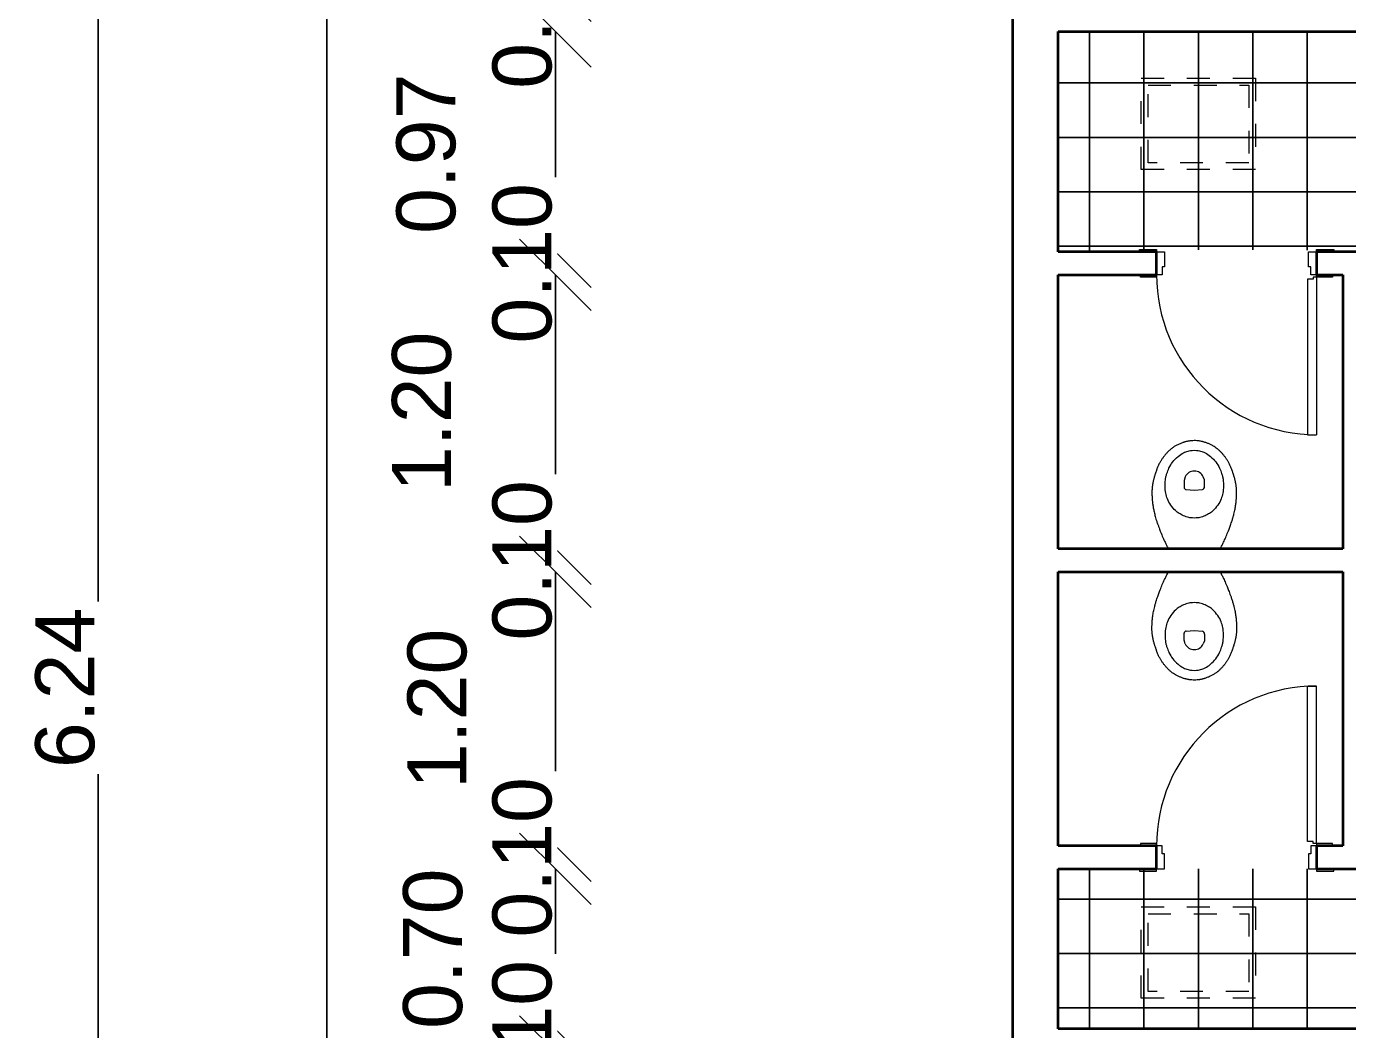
# Model space of a CAD drawing. Header units: metres. Extents: x -182 to 99, y 70 to 117.
# Drawn here: x -95.54 to -89.75, y 88.61 to 93.01 of the extents above; entities that cross this region are included whole.
import ezdxf

# ---------------------------------------------------------------- set-up
doc = ezdxf.new("R2010")
doc.units = ezdxf.units.M
doc.header["$LTSCALE"] = 0.01
doc.linetypes.add('TRAZOS2', pattern=[9.525, 6.35, -3.175])
for name, color, linetype, lineweight in [('A-ANNO-DIMS', 1, 'Continuous', 9), ('A-DOOR', 1, 'Continuous', 9), ('A-DOOR-FRAM', 1, 'Continuous', 13), ('A-FLOR-OTLN', 6, 'Continuous', 13), ('A-WALL', 2, 'Continuous', 9), ('P-SANR-FIXT', 6, 'Continuous', 9)]:
    doc.layers.add(name, color=color, linetype=linetype, lineweight=lineweight)
doc.styles.add('Arial_2', font='arial.ttf', dxfattribs={"height": 0.258177})
doc.dimstyles.new('Diagonal', dxfattribs={"dimscale": 0.3048, "dimtxt": 0.258177, "dimasz": 1.025262, "dimexe": 0.984252, "dimexo": 0.615157, "dimgap": 0.04101, "dimtad": 1, "dimrnd": 0.01, "dimzin": 0, "dimdsep": 46, "dimtxsty": 'Arial_2', "dimblk1": 'OBLIQUE', "dimblk2": 'OBLIQUE', "dimsah": 1, "dimcen": 0.09, "dimse1": 1, "dimse2": 1, "dimazin": 0, "dimtfac": 1, "dimtix": 1, "dimtmove": 0, "dimatfit": 3, "dimfxl": 1, "dimtvp": 1, "dimtfill": 1, "dimtolj": 1, "dimtzin": 0, "dimarcsym": 2})
pattern_1 = [(0, (-80.64683, 95.37932), (0, 0.238125), []), (90, (-80.64683, 95.37932), (-0.238125, 0), [])]

# ---------------------------------------------------------------- blocks, each defined once
blk = doc.blocks.new('WC suspendu - 04 - 470 x 370 mm-301781-Planta Baja')
at = {"layer": 'P-SANR-FIXT'}
for p, q in [((0.0857, 0.3651), (0.0803, 0.3488)), ((0.0803, 0.3488), (0.0803, 0.3193)), ((0.1697, 0.3528), (0.1643, 0.3651)), ((0.1697, 0.3226), (0.1697, 0.3528)), ((0.0901, 0.3095), (0.125, 0.3073)), ((0.125, 0.3073), (0.161, 0.3095)), ((0.0117, 0.0501), (0.2384, 0.0501))]:
    blk.add_line(p, q, dxfattribs=at)
for centre, radius, start, end in [((0.125, 0.3477), 0.043, 23.96249, 156.03751), ((0.0901, 0.3193), 0.00981, 180, 270), ((0.1555, 0.3226), 0.0142, 292.61986, 360)]:
    blk.add_arc(centre, radius, start, end, dxfattribs=at)
for points, knots in [([(0.125, 0.5241), (0.1208, 0.5239), (0.1148, 0.5236), (0.1077, 0.5229), (0.1027, 0.5223), (0.0983, 0.5216), (0.0944, 0.5209), (0.0908, 0.5201), (0.0871, 0.5192), (0.0834, 0.5182), (0.0799, 0.5171), (0.0765, 0.5159), (0.0719, 0.5143), (0.066, 0.5121), (0.0592, 0.5092), (0.0526, 0.5061), (0.0442, 0.5017), (0.0347, 0.4959), (0.0244, 0.4884), (0.0151, 0.4804), (0.0063, 0.4717), (-0.0019, 0.4625), (-0.0096, 0.4528), (-0.0167, 0.4428), (-0.0233, 0.4322), (-0.0284, 0.4226), (-0.0323, 0.4141), (-0.0352, 0.4074), (-0.0377, 0.4013), (-0.0396, 0.3963), (-0.0409, 0.3924), (-0.0423, 0.3885), (-0.0437, 0.3845), (-0.045, 0.3805), (-0.0463, 0.3766), (-0.0475, 0.3727), (-0.0487, 0.3687), (-0.0498, 0.3649), (-0.0511, 0.3605), (-0.0524, 0.3556), (-0.0537, 0.3503), (-0.0549, 0.3455), (-0.0558, 0.3412), (-0.0566, 0.3371), (-0.0572, 0.3333), (-0.0577, 0.3297), (-0.0584, 0.3247), (-0.0591, 0.3186), (-0.0597, 0.3123), (-0.06, 0.3072), (-0.0601, 0.3034), (-0.0602, 0.2993), (-0.0602, 0.2952), (-0.0601, 0.2908), (-0.06, 0.2843), (-0.0596, 0.2753), (-0.0589, 0.2649), (-0.058, 0.2559), (-0.0572, 0.2487), (-0.0561, 0.2412), (-0.0545, 0.2308), (-0.0523, 0.2194), (-0.0495, 0.207), (-0.0461, 0.1937), (-0.0431, 0.1827), (-0.0408, 0.1749)], [0, 0, 0, 0, 0.016129, 0.024194, 0.032258, 0.040323, 0.048387, 0.056452, 0.064516, 0.072581, 0.080645, 0.08871, 0.096774, 0.112903, 0.129032, 0.145161, 0.16129, 0.193548, 0.225806, 0.258065, 0.290323, 0.322581, 0.354839, 0.387097, 0.419355, 0.451613, 0.467742, 0.483871, 0.5, 0.508065, 0.516129, 0.524194, 0.532258, 0.540323, 0.548387, 0.556452, 0.564516, 0.572581, 0.580645, 0.59375, 0.606855, 0.61996, 0.633065, 0.646169, 0.659274, 0.672379, 0.685484, 0.711694, 0.737903, 0.751008, 0.764113, 0.777218, 0.790323, 0.803427, 0.816532, 0.842742, 0.868952, 0.882056, 0.895161, 0.908266, 0.921371, 0.947581, 0.960685, 0.97379, 1, 1, 1, 1]), ([(0.2909, 0.1749), (0.2923, 0.1797), (0.2949, 0.1889), (0.2983, 0.2018), (0.3011, 0.2135), (0.3034, 0.2245), (0.3052, 0.2347), (0.3067, 0.2442), (0.3078, 0.2532), (0.3087, 0.2617), (0.3093, 0.2696), (0.3097, 0.2769), (0.31, 0.2836), (0.3102, 0.2897), (0.3103, 0.2952), (0.3103, 0.3003), (0.3101, 0.3051), (0.3098, 0.3114), (0.3092, 0.3177), (0.3086, 0.3237), (0.308, 0.3282), (0.3075, 0.332), (0.307, 0.335), (0.3066, 0.3374), (0.3061, 0.3399), (0.3054, 0.3434), (0.3044, 0.3479), (0.3028, 0.3543), (0.3013, 0.36), (0.2999, 0.3649), (0.2988, 0.3687), (0.2976, 0.3727), (0.2964, 0.3766), (0.2951, 0.3805), (0.2938, 0.3845), (0.2924, 0.3885), (0.291, 0.3924), (0.2897, 0.3963), (0.2878, 0.4013), (0.2853, 0.4074), (0.2824, 0.4141), (0.2785, 0.4226), (0.2734, 0.4322), (0.2668, 0.4428), (0.2597, 0.4528), (0.252, 0.4625), (0.2438, 0.4717), (0.235, 0.4804), (0.2261, 0.4881), (0.2168, 0.495), (0.2086, 0.5001), (0.2015, 0.504), (0.1959, 0.5069), (0.1901, 0.5095), (0.1841, 0.5121), (0.1779, 0.5144), (0.1719, 0.5165), (0.1668, 0.5181), (0.1625, 0.5193), (0.1583, 0.5203), (0.154, 0.5213), (0.1491, 0.5221), (0.1435, 0.5228), (0.1358, 0.5235), (0.1288, 0.524), (0.125, 0.5241)], [0, 0, 0, 0, 0.016129, 0.032258, 0.048387, 0.064516, 0.080645, 0.096774, 0.112903, 0.129032, 0.145161, 0.16129, 0.177419, 0.193548, 0.209677, 0.225806, 0.241935, 0.258065, 0.290323, 0.306452, 0.322581, 0.33871, 0.346774, 0.354839, 0.362903, 0.370968, 0.387097, 0.403226, 0.419355, 0.427419, 0.435484, 0.443548, 0.451613, 0.459677, 0.467742, 0.475806, 0.483871, 0.491935, 0.5, 0.516129, 0.532258, 0.548387, 0.580645, 0.612903, 0.645161, 0.677419, 0.709677, 0.741935, 0.774194, 0.802419, 0.830645, 0.844758, 0.858871, 0.872984, 0.887097, 0.90121, 0.915323, 0.929435, 0.936492, 0.943548, 0.957661, 0.964718, 0.971774, 0.985887, 1, 1, 1, 1]), ([(0.1251, 0.1852), (0.112, 0.1852), (0.1, 0.1874), (0.0771, 0.195), (0.0553, 0.207), (0.0444, 0.2146), (0.0193, 0.2441), (0.0073, 0.267), (-0.0003, 0.2942), (-0.0036, 0.3226), (-0.0014, 0.352), (0.0008, 0.3662), (0.0052, 0.3804), (0.015, 0.4065), (0.0291, 0.4305), (0.0531, 0.4556), (0.076, 0.4709), (0.0957, 0.4785), (0.1098, 0.4807), (0.125, 0.4818)], [0, 0, 0, 0, 0.054036, 0.12098, 0.189148, 0.273213, 0.358329, 0.459847, 0.55028, 0.644729, 0.723904, 0.78809, 0.850556, 0.92781, 1.026796, 1.125314, 1.21639, 1.285198, 1.340593, 1.340593, 1.340593, 1.340593]), ([(0.125, 0.4818), (0.1403, 0.4807), (0.1544, 0.4785), (0.1741, 0.4709), (0.197, 0.4556), (0.221, 0.4306), (0.2351, 0.4066), (0.245, 0.3804), (0.2493, 0.3662), (0.2515, 0.3521), (0.2537, 0.3226), (0.2505, 0.2943), (0.2428, 0.267), (0.2308, 0.2441), (0.2058, 0.2147), (0.1949, 0.207), (0.1731, 0.195), (0.1502, 0.1874), (0.1382, 0.1852), (0.1251, 0.1852)], [0, 0, 0, 0, 0.055395, 0.124203, 0.215279, 0.313797, 0.412783, 0.490037, 0.552503, 0.616689, 0.695864, 0.790313, 0.880746, 0.982264, 1.06738, 1.151445, 1.219613, 1.286557, 1.340593, 1.340593, 1.340593, 1.340593]), ([(-0.0408, 0.1749), (-0.039, 0.1697), (-0.0355, 0.1599), (-0.0295, 0.143), (-0.0207, 0.1194), (-0.0138, 0.1027), (-0.0076, 0.0894), (-0.0028, 0.0792), (0.0022, 0.069), (0.0072, 0.059), (0.0101, 0.0532), (0.0117, 0.0501)], [0, 0, 0, 0, 0.0625, 0.125, 0.25, 0.5, 0.625, 0.75, 0.875, 0.9375, 1, 1, 1, 1]), ([(0.2384, 0.0501), (0.24, 0.0532), (0.2429, 0.059), (0.2466, 0.0665), (0.2499, 0.0731), (0.2537, 0.0809), (0.2594, 0.0928), (0.2661, 0.1077), (0.2749, 0.1303), (0.2832, 0.1529), (0.2882, 0.1671), (0.2909, 0.1749)], [0, 0, 0, 0, 0.0625, 0.125, 0.1875, 0.25, 0.375, 0.625, 0.8125, 0.90625, 1, 1, 1, 1])]:
    blk.add_open_spline(points, degree=3, knots=knots, dxfattribs=at)
blk = doc.blocks.new('Puerta de 1 hoja - 70 x 210 cm-171867-Planta Baja')
at = {"layer": 'A-DOOR', "lineweight": 13}
for p, q in [((0.5769, -0.07), (0.5769, -0.75)), ((0.6019, -0.07), (0.5769, -0.07)), ((0.6019, -0.06), (0.6019, -0.07)), ((0.6169, -0.06), (0.6019, -0.06)), ((0.6169, -0.06), (0.6169, -0.75)), ((0.5769, -0.75), (0.6169, -0.75))]:
    blk.add_line(p, q, dxfattribs=at)
blk.add_arc((0.6169, -0.05), 0.7, 180, 270, dxfattribs=at)
at = {"layer": 'A-DOOR-FRAM'}
for p, q in [((-0.1581, 0.06), (-0.0831, 0.06)), ((-0.1581, 0.05), (-0.1581, 0.06)), ((-0.0831, 0.06), (-0.0831, 0.05)), ((0.6169, 0.05), (0.6169, 0.06)), ((0.6169, 0.06), (0.6919, 0.06)), ((0.6919, 0.06), (0.6919, 0.05)), ((-0.0831, 0.05), (-0.0481, 0.05)), ((-0.0481, 0.05), (-0.0481, -0.015)), ((0.5819, -0.015), (0.5819, 0.05)), ((0.5819, 0.05), (0.6169, 0.05)), ((-0.1531, -0.06), (-0.1531, -0.05)), ((-0.0831, -0.05), (-0.0831, -0.06)), ((-0.0581, -0.05), (-0.0831, -0.05)), ((-0.0581, -0.015), (-0.0581, -0.05)), ((-0.0481, -0.015), (-0.0581, -0.015)), ((0.5919, -0.015), (0.5819, -0.015)), ((0.5919, -0.05), (0.5919, -0.015)), ((0.6169, -0.05), (0.5919, -0.05)), ((0.6169, -0.06), (0.6169, -0.05)), ((0.6869, -0.05), (0.6869, -0.06)), ((-0.0831, -0.06), (-0.1531, -0.06)), ((0.6869, -0.06), (0.6169, -0.06))]:
    blk.add_line(p, q, dxfattribs=at)
blk = doc.blocks.new('WC suspendu - 04 - 470 x 370 mm-302153-Planta Baja')
at = {"layer": 'P-SANR-FIXT'}
for p, q in [((0.0117, -0.0501), (0.2384, -0.0501)), ((0.0803, -0.3488), (0.0803, -0.3193)), ((0.0901, -0.3095), (0.125, -0.3073)), ((0.125, -0.3073), (0.161, -0.3095)), ((0.1697, -0.3226), (0.1697, -0.3528)), ((0.0857, -0.3651), (0.0803, -0.3488)), ((0.1697, -0.3528), (0.1643, -0.3651))]:
    blk.add_line(p, q, dxfattribs=at)
for centre, radius, start, end in [((0.0901, -0.3193), 0.00981, 90, 180), ((0.1555, -0.3226), 0.0142, 0, 67.38014), ((0.125, -0.3477), 0.043, 203.96249, 336.03751)]:
    blk.add_arc(centre, radius, start, end, dxfattribs=at)
for points, knots in [([(-0.0408, -0.1749), (-0.0381, -0.1671), (-0.0331, -0.1529), (-0.0248, -0.1303), (-0.016, -0.1077), (-0.0093, -0.0928), (-0.0036, -0.0809), (0.0002, -0.0731), (0.0035, -0.0665), (0.0072, -0.059), (0.0101, -0.0532), (0.0117, -0.0501)], [-1, -1, -1, -1, -0.90625, -0.8125, -0.625, -0.375, -0.25, -0.1875, -0.125, -0.0625, 0, 0, 0, 0]), ([(0.2384, -0.0501), (0.24, -0.0532), (0.2429, -0.059), (0.2479, -0.069), (0.2529, -0.0792), (0.2577, -0.0894), (0.2623, -0.0994), (0.2673, -0.1111), (0.2733, -0.1261), (0.2796, -0.143), (0.2856, -0.1599), (0.2891, -0.1697), (0.2909, -0.1749)], [-1, -1, -1, -1, -0.9375, -0.875, -0.75, -0.625, -0.5, -0.375, -0.25, -0.125, -0.0625, 0, 0, 0, 0]), ([(0.125, -0.5241), (0.1213, -0.524), (0.1143, -0.5235), (0.1066, -0.5228), (0.101, -0.5221), (0.0961, -0.5213), (0.0918, -0.5203), (0.0876, -0.5193), (0.0833, -0.5181), (0.0782, -0.5165), (0.0722, -0.5144), (0.066, -0.5121), (0.06, -0.5095), (0.0542, -0.5069), (0.0486, -0.504), (0.0415, -0.5001), (0.0333, -0.495), (0.024, -0.4881), (0.0151, -0.4804), (0.0063, -0.4717), (-0.0019, -0.4625), (-0.0096, -0.4528), (-0.0167, -0.4428), (-0.0233, -0.4322), (-0.0284, -0.4226), (-0.0323, -0.4141), (-0.0352, -0.4074), (-0.0377, -0.4013), (-0.0396, -0.3963), (-0.0409, -0.3924), (-0.0423, -0.3885), (-0.0441, -0.3832), (-0.0459, -0.3779), (-0.0475, -0.3727), (-0.0487, -0.3687), (-0.0498, -0.3649), (-0.0512, -0.36), (-0.0527, -0.3543), (-0.0543, -0.3479), (-0.0553, -0.3434), (-0.056, -0.3399), (-0.0565, -0.3374), (-0.0569, -0.335), (-0.0574, -0.332), (-0.0579, -0.3282), (-0.0585, -0.3237), (-0.0592, -0.3177), (-0.0597, -0.3114), (-0.0601, -0.3051), (-0.0602, -0.3003), (-0.0602, -0.2952), (-0.0601, -0.2897), (-0.0599, -0.2836), (-0.0596, -0.2769), (-0.0592, -0.2696), (-0.0586, -0.2617), (-0.0577, -0.2532), (-0.0566, -0.2442), (-0.0551, -0.2347), (-0.0533, -0.2245), (-0.051, -0.2135), (-0.0482, -0.2018), (-0.0448, -0.1889), (-0.0422, -0.1797), (-0.0408, -0.1749)], [-1, -1, -1, -1, -0.985887, -0.971774, -0.964718, -0.957661, -0.943548, -0.936492, -0.929435, -0.915323, -0.90121, -0.887097, -0.872984, -0.858871, -0.844758, -0.830645, -0.802419, -0.774194, -0.741935, -0.709677, -0.677419, -0.645161, -0.612903, -0.580645, -0.548387, -0.532258, -0.516129, -0.5, -0.491935, -0.483871, -0.475806, -0.467742, -0.451613, -0.443548, -0.435484, -0.427419, -0.419355, -0.403226, -0.387097, -0.370968, -0.362903, -0.354839, -0.346774, -0.33871, -0.322581, -0.306452, -0.290323, -0.258065, -0.241935, -0.225806, -0.209677, -0.193548, -0.177419, -0.16129, -0.145161, -0.129032, -0.112903, -0.096774, -0.080645, -0.064516, -0.048387, -0.032258, -0.016129, 0, 0, 0, 0]), ([(0.1251, -0.1852), (0.112, -0.1852), (0.1, -0.1874), (0.0771, -0.195), (0.0553, -0.207), (0.0444, -0.2146), (0.0193, -0.2441), (0.0073, -0.267), (-0.0003, -0.2942), (-0.0036, -0.3226), (-0.0014, -0.352), (0.0008, -0.3662), (0.0052, -0.3804), (0.015, -0.4065), (0.0291, -0.4305), (0.0531, -0.4556), (0.076, -0.4709), (0.0957, -0.4785), (0.1098, -0.4807), (0.125, -0.4818)], [0, 0, 0, 0, 0.054036, 0.12098, 0.189148, 0.273213, 0.358329, 0.459847, 0.55028, 0.644729, 0.723904, 0.78809, 0.850556, 0.92781, 1.026796, 1.125314, 1.21639, 1.285198, 1.340593, 1.340593, 1.340593, 1.340593]), ([(0.2909, -0.1749), (0.2923, -0.1797), (0.2949, -0.1889), (0.2983, -0.2018), (0.3011, -0.2135), (0.3034, -0.2245), (0.3052, -0.2347), (0.3067, -0.2442), (0.3078, -0.2532), (0.3087, -0.2617), (0.3093, -0.2696), (0.3097, -0.2769), (0.31, -0.2836), (0.3102, -0.2897), (0.3103, -0.2952), (0.3103, -0.3003), (0.3102, -0.3051), (0.3099, -0.3098), (0.3095, -0.3145), (0.3091, -0.3192), (0.3086, -0.3237), (0.308, -0.3282), (0.3075, -0.332), (0.307, -0.335), (0.3066, -0.3374), (0.3061, -0.3399), (0.3054, -0.3434), (0.3044, -0.3479), (0.3028, -0.3543), (0.3013, -0.36), (0.2999, -0.3649), (0.2988, -0.3687), (0.2976, -0.3727), (0.2964, -0.3766), (0.2951, -0.3805), (0.2938, -0.3845), (0.2924, -0.3885), (0.291, -0.3924), (0.2897, -0.3963), (0.2878, -0.4013), (0.2853, -0.4074), (0.2824, -0.4141), (0.2785, -0.4226), (0.2734, -0.4322), (0.2668, -0.4428), (0.2597, -0.4528), (0.252, -0.4625), (0.2438, -0.4717), (0.235, -0.4804), (0.2257, -0.4884), (0.2154, -0.4959), (0.2059, -0.5017), (0.1975, -0.5061), (0.1909, -0.5092), (0.1841, -0.5121), (0.1782, -0.5143), (0.1736, -0.5159), (0.1702, -0.5171), (0.1667, -0.5182), (0.163, -0.5192), (0.1593, -0.5201), (0.1557, -0.5209), (0.1518, -0.5216), (0.1474, -0.5223), (0.1424, -0.5229), (0.1353, -0.5236), (0.1293, -0.5239), (0.125, -0.5241)], [-1, -1, -1, -1, -0.983871, -0.967742, -0.951613, -0.935484, -0.919355, -0.903226, -0.887097, -0.870968, -0.854839, -0.83871, -0.822581, -0.806452, -0.790323, -0.774194, -0.758065, -0.741935, -0.725806, -0.709677, -0.693548, -0.677419, -0.66129, -0.653226, -0.645161, -0.637097, -0.629032, -0.612903, -0.596774, -0.580645, -0.572581, -0.564516, -0.556452, -0.548387, -0.540323, -0.532258, -0.524194, -0.516129, -0.508065, -0.5, -0.483871, -0.467742, -0.451613, -0.419355, -0.387097, -0.354839, -0.322581, -0.290323, -0.258065, -0.225806, -0.193548, -0.16129, -0.145161, -0.129032, -0.112903, -0.096774, -0.08871, -0.080645, -0.072581, -0.064516, -0.056452, -0.048387, -0.040323, -0.032258, -0.024194, -0.016129, 0, 0, 0, 0]), ([(0.125, -0.4818), (0.1403, -0.4807), (0.1544, -0.4785), (0.1741, -0.4709), (0.197, -0.4556), (0.221, -0.4306), (0.2351, -0.4066), (0.245, -0.3804), (0.2493, -0.3662), (0.2515, -0.3521), (0.2537, -0.3226), (0.2505, -0.2943), (0.2428, -0.267), (0.2308, -0.2441), (0.2058, -0.2147), (0.1949, -0.207), (0.1731, -0.195), (0.1502, -0.1874), (0.1382, -0.1852), (0.1251, -0.1852)], [0, 0, 0, 0, 0.055395, 0.124203, 0.215279, 0.313797, 0.412783, 0.490037, 0.552503, 0.616689, 0.695864, 0.790313, 0.880746, 0.982264, 1.06738, 1.151445, 1.219613, 1.286557, 1.340593, 1.340593, 1.340593, 1.340593])]:
    blk.add_open_spline(points, degree=3, knots=knots, dxfattribs=at)
blk = doc.blocks.new('Puerta de 1 hoja - 70 x 210 cm-216926-Planta Baja')
at = {"layer": 'A-DOOR', "lineweight": 13}
for p, q in [((0.5769, 0.75), (0.6169, 0.75)), ((0.5769, 0.07), (0.5769, 0.75)), ((0.6169, 0.06), (0.6169, 0.75)), ((0.6019, 0.07), (0.5769, 0.07)), ((0.6019, 0.06), (0.6019, 0.07)), ((0.6169, 0.06), (0.6019, 0.06))]:
    blk.add_line(p, q, dxfattribs=at)
blk.add_arc((0.6169, 0.05), 0.7, 90, 180, dxfattribs=at)
at = {"layer": 'A-DOOR-FRAM'}
for p, q in [((-0.0831, 0.06), (-0.1531, 0.06)), ((-0.1531, 0.06), (-0.1531, 0.05)), ((-0.0831, 0.05), (-0.0831, 0.06)), ((0.6869, 0.06), (0.6169, 0.06)), ((0.6169, 0.06), (0.6169, 0.05)), ((0.6869, 0.05), (0.6869, 0.06)), ((-0.0581, 0.05), (-0.0831, 0.05)), ((-0.0581, 0.015), (-0.0581, 0.05)), ((-0.0481, 0.015), (-0.0581, 0.015)), ((-0.0481, -0.05), (-0.0481, 0.015)), ((0.5919, 0.015), (0.5819, 0.015)), ((0.5819, 0.015), (0.5819, -0.05)), ((0.6169, 0.05), (0.5919, 0.05)), ((0.5919, 0.05), (0.5919, 0.015)), ((-0.1581, -0.05), (-0.1581, -0.06)), ((-0.0831, -0.06), (-0.0831, -0.05)), ((-0.0831, -0.05), (-0.0481, -0.05)), ((0.5819, -0.05), (0.6169, -0.05)), ((0.6169, -0.05), (0.6169, -0.06)), ((0.6919, -0.06), (0.6919, -0.05)), ((-0.1581, -0.06), (-0.0831, -0.06)), ((0.6169, -0.06), (0.6919, -0.06))]:
    blk.add_line(p, q, dxfattribs=at)
blk = doc.blocks.new('_Oblique')
at = {"color": 0, "linetype": 'ByBlock', "lineweight": -2}
blk.add_line((-0.5, -0.5), (0.5, 0.5), dxfattribs=at)
blk = doc.blocks.new('*D246')
at = {"layer": 'A-ANNO-DIMS', "color": 0, "lineweight": -2, "transparency": 16777216}
blk.add_line((-95.2228, 86.9923), (-95.2228, 93.2323), dxfattribs=at)
at = {"layer": 'Defpoints', "color": 0, "transparency": 16777216}
for p in [(-95.4438, 93.2323), (-95.2228, 93.2323), (-95.4438, 86.9923)]:
    blk.add_point(p, dxfattribs=at)
at = {"layer": 'A-ANNO-DIMS', "color": 0, "lineweight": -2, "transparency": 16777216, "xscale": 0.3124999999999999, "yscale": 0.3124999999999999, "zscale": 0.3124999999999999}
for p, rotation in [((-95.2228, 93.2323), 90), ((-95.2228, 86.9923), 270)]:
    blk.add_blockref('_Oblique', p, dxfattribs=dict(at, rotation=rotation))
at = {"layer": 'A-ANNO-DIMS', "color": 0, "transparency": 16777216, "insert": (-95.3671, 90.1123), "char_height": 0.25818, "attachment_point": 5, "rotation": 90, "style": 'Arial_2', "bg_fill": 3, "box_fill_scale": 1.1, "bg_fill_color": 256, "bg_fill_true_color": 13158600, "bg_fill_transparency": 0}
blk.add_mtext('\\A1;6.24', dxfattribs=at)
blk = doc.blocks.new('*D253')
at = {"color": 0, "lineweight": -2, "transparency": 16777216}
blk.add_line((-94.2228, 112.63), (-94.2228, 77.8242), dxfattribs=at)
at = {"layer": 'Defpoints', "color": 0, "transparency": 16777216}
for p in [(-90.2228, 112.63), (-94.2228, 77.8242), (-90.2228, 77.8242)]:
    blk.add_point(p, dxfattribs=at)
at = {"color": 0, "lineweight": -2, "transparency": 16777216, "xscale": 0.3124999999999999, "yscale": 0.3124999999999999, "zscale": 0.3124999999999999}
for p, rotation in [((-94.2228, 112.63), 90), ((-94.2228, 77.8242), 270)]:
    blk.add_blockref('_Oblique', p, dxfattribs=dict(at, rotation=rotation))
at = {"color": 0, "transparency": 16777216, "insert": (-94.3672, 95.2271), "char_height": 0.25818, "attachment_point": 5, "rotation": 90, "style": 'Arial_2', "bg_fill": 3, "box_fill_scale": 1.1, "bg_fill_color": 256, "bg_fill_true_color": 13158600, "bg_fill_transparency": 0}
blk.add_mtext('\\A1;34.81', dxfattribs=at)
blk = doc.blocks.new('*D259')
at = {"color": 0, "lineweight": -2, "transparency": 16777216}
for p, q in [((-93.2228, 93.1856), (-93.2228, 93.4981)), ((-93.2228, 93.1856), (-93.2228, 92.9856)), ((-93.2228, 92.9856), (-93.2228, 92.6731))]:
    blk.add_line(p, q, dxfattribs=at)
at = {"layer": 'Defpoints', "color": 0, "transparency": 16777216}
for p in [(-90.0228, 93.1856), (-90.0228, 92.9856)]:
    blk.add_point(p, dxfattribs=at)
at = {"color": 0, "lineweight": -2, "transparency": 16777216, "xscale": 0.3124999999999999, "yscale": 0.3124999999999999, "zscale": 0.3124999999999999}
for p, rotation in [((-93.2228, 93.1856), 270), ((-93.2228, 92.9856), 90)]:
    blk.add_blockref('_Oblique', p, dxfattribs=dict(at, rotation=rotation))
at = {"color": 0, "transparency": 16777216, "insert": (-93.3671, 93.0856), "char_height": 0.25818, "attachment_point": 5, "rotation": 90, "style": 'Arial_2', "bg_fill": 3, "box_fill_scale": 1.1, "bg_fill_color": 256, "bg_fill_true_color": 13158600, "bg_fill_transparency": 0}
blk.add_mtext('\\A1;0.20', dxfattribs=at)
at = {"layer": 'Defpoints', "color": 0, "transparency": 16777216}
blk.add_point((-93.2228, 92.9856), dxfattribs=at)
blk = doc.blocks.new('*D260')
at = {"color": 0, "lineweight": -2, "transparency": 16777216}
blk.add_line((-93.2228, 92.9856), (-93.2228, 92.0206), dxfattribs=at)
at = {"layer": 'Defpoints', "color": 0, "transparency": 16777216}
for p in [(-90.0228, 92.9856), (-93.2228, 92.0206), (-90.0228, 92.0206)]:
    blk.add_point(p, dxfattribs=at)
at = {"color": 0, "lineweight": -2, "transparency": 16777216, "xscale": 0.3124999999999999, "yscale": 0.3124999999999999, "zscale": 0.3124999999999999}
for p, rotation in [((-93.2228, 92.9856), 90), ((-93.2228, 92.0206), 270)]:
    blk.add_blockref('_Oblique', p, dxfattribs=dict(at, rotation=rotation))
at = {"color": 0, "transparency": 16777216, "insert": (-93.7875, 92.4504), "char_height": 0.25818, "attachment_point": 5, "rotation": 90, "style": 'Arial_2', "bg_fill": 3, "box_fill_scale": 1.1, "bg_fill_color": 256, "bg_fill_true_color": 13158600, "bg_fill_transparency": 0}
blk.add_mtext('\\A1;0.97', dxfattribs=at)
blk = doc.blocks.new('*D261')
at = {"color": 0, "lineweight": -2, "transparency": 16777216}
for p, q in [((-93.2228, 92.0206), (-93.2228, 92.3331)), ((-93.2228, 92.0206), (-93.2228, 91.9206)), ((-93.2228, 91.9206), (-93.2228, 91.6081))]:
    blk.add_line(p, q, dxfattribs=at)
at = {"layer": 'Defpoints', "color": 0, "transparency": 16777216}
for p in [(-90.0228, 92.0206), (-90.0228, 91.9206)]:
    blk.add_point(p, dxfattribs=at)
at = {"color": 0, "lineweight": -2, "transparency": 16777216, "xscale": 0.3124999999999999, "yscale": 0.3124999999999999, "zscale": 0.3124999999999999}
for p, rotation in [((-93.2228, 92.0206), 270), ((-93.2228, 91.9206), 90)]:
    blk.add_blockref('_Oblique', p, dxfattribs=dict(at, rotation=rotation))
at = {"color": 0, "transparency": 16777216, "insert": (-93.3671, 91.9706), "char_height": 0.25818, "attachment_point": 5, "rotation": 90, "style": 'Arial_2', "bg_fill": 3, "box_fill_scale": 1.1, "bg_fill_color": 256, "bg_fill_true_color": 13158600, "bg_fill_transparency": 0}
blk.add_mtext('\\A1;0.10', dxfattribs=at)
at = {"layer": 'Defpoints', "color": 0, "transparency": 16777216}
blk.add_point((-93.2228, 91.9206), dxfattribs=at)
blk = doc.blocks.new('*D262')
at = {"color": 0, "lineweight": -2, "transparency": 16777216}
blk.add_line((-93.2228, 91.9206), (-93.2228, 90.7206), dxfattribs=at)
at = {"layer": 'Defpoints', "color": 0, "transparency": 16777216}
for p in [(-90.0228, 91.9206), (-93.2228, 90.7206), (-90.0228, 90.7206)]:
    blk.add_point(p, dxfattribs=at)
at = {"color": 0, "lineweight": -2, "transparency": 16777216, "xscale": 0.3124999999999999, "yscale": 0.3124999999999999, "zscale": 0.3124999999999999}
for p, rotation in [((-93.2228, 91.9206), 90), ((-93.2228, 90.7206), 270)]:
    blk.add_blockref('_Oblique', p, dxfattribs=dict(at, rotation=rotation))
at = {"color": 0, "transparency": 16777216, "insert": (-93.8065, 91.3206), "char_height": 0.25818, "attachment_point": 5, "rotation": 90, "style": 'Arial_2', "bg_fill": 3, "box_fill_scale": 1.1, "bg_fill_color": 256, "bg_fill_true_color": 13158600, "bg_fill_transparency": 0}
blk.add_mtext('\\A1;1.20', dxfattribs=at)
blk = doc.blocks.new('*D263')
at = {"color": 0, "lineweight": -2, "transparency": 16777216}
for p, q in [((-93.2228, 90.7206), (-93.2228, 91.0331)), ((-93.2228, 90.7206), (-93.2228, 90.6206)), ((-93.2228, 90.6206), (-93.2228, 90.3081))]:
    blk.add_line(p, q, dxfattribs=at)
at = {"layer": 'Defpoints', "color": 0, "transparency": 16777216}
for p in [(-90.0228, 90.7206), (-90.0228, 90.6206)]:
    blk.add_point(p, dxfattribs=at)
at = {"color": 0, "lineweight": -2, "transparency": 16777216, "xscale": 0.3124999999999999, "yscale": 0.3124999999999999, "zscale": 0.3124999999999999}
for p, rotation in [((-93.2228, 90.7206), 270), ((-93.2228, 90.6206), 90)]:
    blk.add_blockref('_Oblique', p, dxfattribs=dict(at, rotation=rotation))
at = {"color": 0, "transparency": 16777216, "insert": (-93.3671, 90.6706), "char_height": 0.25818, "attachment_point": 5, "rotation": 90, "style": 'Arial_2', "bg_fill": 3, "box_fill_scale": 1.1, "bg_fill_color": 256, "bg_fill_true_color": 13158600, "bg_fill_transparency": 0}
blk.add_mtext('\\A1;0.10', dxfattribs=at)
at = {"layer": 'Defpoints', "color": 0, "transparency": 16777216}
blk.add_point((-93.2228, 90.6206), dxfattribs=at)
blk = doc.blocks.new('*D264')
at = {"color": 0, "lineweight": -2, "transparency": 16777216}
blk.add_line((-93.2228, 90.6206), (-93.2228, 89.4206), dxfattribs=at)
at = {"layer": 'Defpoints', "color": 0, "transparency": 16777216}
for p in [(-90.0228, 90.6206), (-93.2228, 89.4206), (-90.0228, 89.4206)]:
    blk.add_point(p, dxfattribs=at)
at = {"color": 0, "lineweight": -2, "transparency": 16777216, "xscale": 0.3124999999999999, "yscale": 0.3124999999999999, "zscale": 0.3124999999999999}
for p, rotation in [((-93.2228, 90.6206), 90), ((-93.2228, 89.4206), 270)]:
    blk.add_blockref('_Oblique', p, dxfattribs=dict(at, rotation=rotation))
at = {"color": 0, "transparency": 16777216, "insert": (-93.7392, 90.0206), "char_height": 0.25818, "attachment_point": 5, "rotation": 90, "style": 'Arial_2', "bg_fill": 3, "box_fill_scale": 1.1, "bg_fill_color": 256, "bg_fill_true_color": 13158600, "bg_fill_transparency": 0}
blk.add_mtext('\\A1;1.20', dxfattribs=at)
blk = doc.blocks.new('*D265')
at = {"color": 0, "lineweight": -2, "transparency": 16777216}
for p, q in [((-93.2228, 89.4206), (-93.2228, 89.7331)), ((-93.2228, 89.4206), (-93.2228, 89.3206)), ((-93.2228, 89.3206), (-93.2228, 89.0081))]:
    blk.add_line(p, q, dxfattribs=at)
at = {"layer": 'Defpoints', "color": 0, "transparency": 16777216}
for p in [(-90.0228, 89.4206), (-90.0228, 89.3206)]:
    blk.add_point(p, dxfattribs=at)
at = {"color": 0, "lineweight": -2, "transparency": 16777216, "xscale": 0.3124999999999999, "yscale": 0.3124999999999999, "zscale": 0.3124999999999999}
for p, rotation in [((-93.2228, 89.4206), 270), ((-93.2228, 89.3206), 90)]:
    blk.add_blockref('_Oblique', p, dxfattribs=dict(at, rotation=rotation))
at = {"color": 0, "transparency": 16777216, "insert": (-93.3671, 89.3706), "char_height": 0.25818, "attachment_point": 5, "rotation": 90, "style": 'Arial_2', "bg_fill": 3, "box_fill_scale": 1.1, "bg_fill_color": 256, "bg_fill_true_color": 13158600, "bg_fill_transparency": 0}
blk.add_mtext('\\A1;0.10', dxfattribs=at)
at = {"layer": 'Defpoints', "color": 0, "transparency": 16777216}
blk.add_point((-93.2228, 89.3206), dxfattribs=at)
blk = doc.blocks.new('*D266')
at = {"color": 0, "lineweight": -2, "transparency": 16777216}
blk.add_line((-93.2228, 89.3206), (-93.2228, 88.6206), dxfattribs=at)
at = {"layer": 'Defpoints', "color": 0, "transparency": 16777216}
for p in [(-90.0228, 89.3206), (-93.2228, 88.6206), (-90.0228, 88.6206)]:
    blk.add_point(p, dxfattribs=at)
at = {"color": 0, "lineweight": -2, "transparency": 16777216, "xscale": 0.3124999999999999, "yscale": 0.3124999999999999, "zscale": 0.3124999999999999}
for p, rotation in [((-93.2228, 89.3206), 90), ((-93.2228, 88.6206), 270)]:
    blk.add_blockref('_Oblique', p, dxfattribs=dict(at, rotation=rotation))
at = {"color": 0, "transparency": 16777216, "insert": (-93.758, 88.9706), "char_height": 0.25818, "attachment_point": 5, "rotation": 90, "style": 'Arial_2', "bg_fill": 3, "box_fill_scale": 1.1, "bg_fill_color": 256, "bg_fill_true_color": 13158600, "bg_fill_transparency": 0}
blk.add_mtext('\\A1;0.70', dxfattribs=at)
blk = doc.blocks.new('*D267')
at = {"color": 0, "lineweight": -2, "transparency": 16777216}
for p, q in [((-93.2228, 88.6206), (-93.2228, 88.9331)), ((-93.2228, 88.6206), (-93.2228, 88.5206)), ((-93.2228, 88.5206), (-93.2228, 88.2081))]:
    blk.add_line(p, q, dxfattribs=at)
at = {"layer": 'Defpoints', "color": 0, "transparency": 16777216}
for p in [(-90.0228, 88.6206), (-90.0228, 88.5206)]:
    blk.add_point(p, dxfattribs=at)
at = {"color": 0, "lineweight": -2, "transparency": 16777216, "xscale": 0.3124999999999999, "yscale": 0.3124999999999999, "zscale": 0.3124999999999999}
for p, rotation in [((-93.2228, 88.6206), 270), ((-93.2228, 88.5206), 90)]:
    blk.add_blockref('_Oblique', p, dxfattribs=dict(at, rotation=rotation))
at = {"color": 0, "transparency": 16777216, "insert": (-93.3671, 88.5706), "char_height": 0.25818, "attachment_point": 5, "rotation": 90, "style": 'Arial_2', "bg_fill": 3, "box_fill_scale": 1.1, "bg_fill_color": 256, "bg_fill_true_color": 13158600, "bg_fill_transparency": 0}
blk.add_mtext('\\A1;0.10', dxfattribs=at)
at = {"layer": 'Defpoints', "color": 0, "transparency": 16777216}
blk.add_point((-93.2228, 88.5206), dxfattribs=at)
blk = doc.blocks.new('*D268')
at = {"color": 0, "lineweight": -2, "transparency": 16777216}
blk.add_line((-93.2228, 88.5206), (-93.2228, 84.0956), dxfattribs=at)
at = {"layer": 'Defpoints', "color": 0, "transparency": 16777216}
for p in [(-90.0228, 88.5206), (-93.2228, 84.0956), (-90.0228, 84.0956)]:
    blk.add_point(p, dxfattribs=at)
at = {"color": 0, "lineweight": -2, "transparency": 16777216, "xscale": 0.3124999999999999, "yscale": 0.3124999999999999, "zscale": 0.3124999999999999}
for p, rotation in [((-93.2228, 88.5206), 90), ((-93.2228, 84.0956), 270)]:
    blk.add_blockref('_Oblique', p, dxfattribs=dict(at, rotation=rotation))
at = {"color": 0, "transparency": 16777216, "insert": (-93.3649, 86.3081), "char_height": 0.25818, "attachment_point": 5, "rotation": 90, "style": 'Arial_2', "bg_fill": 3, "box_fill_scale": 1.1, "bg_fill_color": 256, "bg_fill_true_color": 13158600, "bg_fill_transparency": 0}
blk.add_mtext('\\A1;4.42', dxfattribs=at)

msp = doc.modelspace()

# ---------------------------------------------------------------- linework, layer by layer
at = {"layer": 'A-WALL', "color": 7, "lineweight": 35}
for p, q in [((-91.2228, 112.63), (-91.2228, 77.8242)), ((-91.0228, 92.9856), (-89.2228, 92.9856)), ((-91.0228, 92.0206), (-91.0228, 92.9856)), ((-90.5928, 92.0206), (-91.0228, 92.0206)), ((-90.5928, 91.9206), (-90.5928, 92.0206)), ((-89.308, 92.0206), (-89.8928, 92.0206)), ((-89.8928, 92.0206), (-89.8928, 91.9206)), ((-91.0228, 91.9206), (-90.5928, 91.9206)), ((-91.0228, 90.7206), (-91.0228, 91.9206)), ((-89.8928, 91.9206), (-89.7778, 91.9206)), ((-89.7778, 91.9206), (-89.7778, 90.7206)), ((-89.7778, 90.7206), (-91.0228, 90.7206)), ((-91.0228, 90.6206), (-89.7778, 90.6206)), ((-91.0228, 89.4206), (-91.0228, 90.6206)), ((-89.7778, 90.6206), (-89.7778, 89.4206)), ((-90.5928, 89.4206), (-91.0228, 89.4206)), ((-90.5928, 89.3206), (-90.5928, 89.4206)), ((-89.7778, 89.4206), (-89.8928, 89.4206)), ((-89.8928, 89.4206), (-89.8928, 89.3206)), ((-91.0228, 89.3206), (-90.5928, 89.3206)), ((-91.0228, 88.6206), (-91.0228, 89.3206)), ((-89.8928, 89.3206), (-89.2543, 89.3206)), ((-83.2228, 88.6206), (-91.0228, 88.6206))]:
    msp.add_line(p, q, dxfattribs=at)

# ---------------------------------------------------------------- block references
at = {"layer": 'A-DOOR'}
for name, p in [('Puerta de 1 hoja - 70 x 210 cm-171867-Planta Baja', (-90.5097, 91.9706)), ('Puerta de 1 hoja - 70 x 210 cm-216926-Planta Baja', (-90.5097, 89.3706))]:
    msp.add_blockref(name, p, dxfattribs=at)
at = {"layer": 'P-SANR-FIXT'}
for name in ['WC suspendu - 04 - 470 x 370 mm-301781-Planta Baja', 'WC suspendu - 04 - 470 x 370 mm-302153-Planta Baja']:
    msp.add_blockref(name, (-90.5528, 90.6706), dxfattribs=at)

# ---------------------------------------------------------------- dimensions: what is measured, and where the dimension line sits
at = {"layer": 'A-ANNO-DIMS'}
dim = msp.add_linear_dim(base=(-95.2228, 93.2323), p1=(-95.4438, 86.9923), p2=(-95.4438, 93.2323), angle=90, dimstyle='Diagonal', override={"dimpost": '<>', "dimfxl": 6.24}, dxfattribs=at)
dim.commit()
dim.dimension.update_dxf_attribs({"geometry": '*D246', "text_midpoint": (-95.3671, 90.1123)})

# ---------------------------------------------------------------- next in the draw order: dimensions: what is measured, and where the dimension line sits
at = {"color": 1}
dim = msp.add_linear_dim(base=(-94.2228, 77.8242), p1=(-90.2228, 112.63), p2=(-90.2228, 77.8242), angle=90, dimstyle='Diagonal', override={"dimpost": '<>'}, dxfattribs=at)
dim.commit()
dim.dimension.update_dxf_attribs({"geometry": '*D253', "text_midpoint": (-94.3672, 95.2271)})

# ---------------------------------------------------------------- next in the draw order: dimensions: what is measured, and where the dimension line sits
dim = msp.add_linear_dim(base=(-93.2228, 92.9856), p1=(-90.0228, 93.1856), p2=(-90.0228, 92.9856), angle=90, dimstyle='Diagonal', override={"dimpost": '<>', "dimtmove": 1}, dxfattribs=at)
dim.commit()
dim.dimension.update_dxf_attribs({"geometry": '*D259', "text_midpoint": (-93.3671, 93.0856)})

# ---------------------------------------------------------------- next in the draw order: dimensions: what is measured, and where the dimension line sits
dim = msp.add_linear_dim(base=(-93.222829986, 92.0206036684), p1=(-90.022829986, 92.9856036684), p2=(-90.022829986, 92.0206036684), angle=90, dimstyle='Diagonal', override={"dimpost": '<>', "dimtmove": 1}, dxfattribs=at)
dim.commit()
dim.dimension.update_dxf_attribs({"geometry": '*D260', "text_midpoint": (-93.6431506077, 92.4504323184), "dimtype": 160})

# ---------------------------------------------------------------- next in the draw order: linework, layer by layer
at = {"layer": 'A-FLOR-OTLN', "linetype": 'TRAZOS2'}
for p, q in [((-90.6597, 92.7806), (-90.1597, 92.7806)), ((-90.6597, 92.3806), (-90.6597, 92.7806)), ((-90.1597, 92.7806), (-90.1597, 92.3806)), ((-90.6297, 92.7506), (-90.1897, 92.7506)), ((-90.6297, 92.4106), (-90.6297, 92.7506)), ((-90.1897, 92.7506), (-90.1897, 92.4106)), ((-90.1597, 92.3806), (-90.6597, 92.3806)), ((-90.1897, 92.4106), (-90.6297, 92.4106))]:
    msp.add_line(p, q, dxfattribs=at)

# ---------------------------------------------------------------- next in the draw order: dimensions: what is measured, and where the dimension line sits
at = {"color": 1}
dim = msp.add_linear_dim(base=(-93.2228, 91.9206), p1=(-90.0228, 92.0206), p2=(-90.0228, 91.9206), angle=90, dimstyle='Diagonal', override={"dimpost": '<>', "dimtmove": 1}, dxfattribs=at)
dim.commit()
dim.dimension.update_dxf_attribs({"geometry": '*D261', "text_midpoint": (-93.3671, 91.9706)})

# ---------------------------------------------------------------- next in the draw order: dimensions: what is measured, and where the dimension line sits
dim = msp.add_linear_dim(base=(-93.2228, 90.7206), p1=(-90.0228, 91.9206), p2=(-90.0228, 90.7206), angle=90, dimstyle='Diagonal', override={"dimpost": '<>', "dimtmove": 1}, dxfattribs=at)
dim.commit()
dim.dimension.update_dxf_attribs({"geometry": '*D262', "text_midpoint": (-93.6622, 91.3206), "dimtype": 160})

# ---------------------------------------------------------------- next in the draw order: dimensions: what is measured, and where the dimension line sits
dim = msp.add_linear_dim(base=(-93.2228, 90.6206), p1=(-90.0228, 90.7206), p2=(-90.0228, 90.6206), angle=90, dimstyle='Diagonal', override={"dimpost": '<>', "dimtmove": 1}, dxfattribs=at)
dim.commit()
dim.dimension.update_dxf_attribs({"geometry": '*D263', "text_midpoint": (-93.3671, 90.6706)})

# ---------------------------------------------------------------- next in the draw order: dimensions: what is measured, and where the dimension line sits
dim = msp.add_linear_dim(base=(-93.2228, 89.4206), p1=(-90.0228, 90.6206), p2=(-90.0228, 89.4206), angle=90, dimstyle='Diagonal', override={"dimpost": '<>', "dimtmove": 1}, dxfattribs=at)
dim.commit()
dim.dimension.update_dxf_attribs({"geometry": '*D264', "text_midpoint": (-93.5949, 90.0206), "dimtype": 160})

# ---------------------------------------------------------------- next in the draw order: hatches: boundary and pattern name
at = {"transparency": 33554687}
h = msp.add_hatch(dxfattribs=at)
h.set_pattern_fill('NET', color=251, scale=0.075)
h.set_pattern_definition(pattern_1)
h.paths.add_polyline_path([(-83.2228, 92.9856), (-88.9228, 92.9856), (-88.9228, 92.7856), (-89.2228, 92.7856), (-89.2228, 92.9856), (-91.0228, 92.9856), (-91.0228, 92.0206), (-90.6678, 92.0206), (-90.6678, 92.0306), (-90.5928, 92.0306), (-89.8928, 92.0288), (-89.8928, 92.0306), (-89.8178, 92.0306), (-89.383, 92.0292), (-89.383, 92.0306), (-89.308, 92.0306), (-88.608, 92.0278), (-88.608, 92.0306), (-88.533, 92.0306), (-88.4278, 92.03), (-88.4278, 92.0306), (-88.3528, 92.0306), (-87.4528, 92.0249), (-87.4528, 92.0306), (-87.3778, 92.0306), (-86.7728, 92.0206), (-86.7728, 90.7206), (-86.2704, 90.7206), (-86.2704, 91.3205), (-84.3433, 91.3206), (-84.3433, 91.4206), (-84.2528, 91.4206), (-84.2528, 91.4306), (-84.1828, 91.4306, -0.398029), (-83.3228, 92.3197), (-83.3228, 92.3206), (-83.2828, 92.3206), (-83.2828, 91.4306), (-83.2228, 91.4306)])

# ---------------------------------------------------------------- next in the draw order: dimensions: what is measured, and where the dimension line sits
at = {"color": 1}
dim = msp.add_linear_dim(base=(-93.2228, 89.3206), p1=(-90.0228, 89.4206), p2=(-90.0228, 89.3206), angle=90, dimstyle='Diagonal', override={"dimpost": '<>', "dimtmove": 1}, dxfattribs=at)
dim.commit()
dim.dimension.update_dxf_attribs({"geometry": '*D265', "text_midpoint": (-93.3671, 89.3706)})

# ---------------------------------------------------------------- next in the draw order: dimensions: what is measured, and where the dimension line sits
dim = msp.add_linear_dim(base=(-93.2228, 88.6206), p1=(-90.0228, 89.3206), p2=(-90.0228, 88.6206), angle=90, dimstyle='Diagonal', override={"dimpost": '<>', "dimtmove": 1}, dxfattribs=at)
dim.commit()
dim.dimension.update_dxf_attribs({"geometry": '*D266', "text_midpoint": (-93.6137, 88.9706), "dimtype": 160})

# ---------------------------------------------------------------- next in the draw order: linework, layer by layer
at = {"layer": 'A-FLOR-OTLN', "linetype": 'TRAZOS2'}
for p, q in [((-90.6597, 89.1537), (-90.1597, 89.1537)), ((-90.6297, 89.1237), (-90.1897, 89.1237))]:
    msp.add_line(p, q, dxfattribs=at)

# ---------------------------------------------------------------- next in the draw order: dimensions: what is measured, and where the dimension line sits
at = {"color": 1}
dim = msp.add_linear_dim(base=(-93.2228, 88.5206), p1=(-90.0228, 88.6206), p2=(-90.0228, 88.5206), angle=90, dimstyle='Diagonal', override={"dimpost": '<>', "dimtmove": 1}, dxfattribs=at)
dim.commit()
dim.dimension.update_dxf_attribs({"geometry": '*D267', "text_midpoint": (-93.3671, 88.5706)})

# ---------------------------------------------------------------- next in the draw order: linework, layer by layer
at = {"layer": 'A-FLOR-OTLN', "linetype": 'TRAZOS2'}
for p, q in [((-90.6597, 88.7537), (-90.6597, 89.1537)), ((-90.1597, 89.1537), (-90.1597, 88.7537)), ((-90.6297, 88.7837), (-90.6297, 89.1237)), ((-90.1897, 89.1237), (-90.1897, 88.7837)), ((-90.1897, 88.7837), (-90.6297, 88.7837)), ((-90.1597, 88.7537), (-90.6597, 88.7537))]:
    msp.add_line(p, q, dxfattribs=at)

# ---------------------------------------------------------------- next in the draw order: dimensions: what is measured, and where the dimension line sits
at = {"color": 1}
dim = msp.add_linear_dim(base=(-93.222829986, 84.0956036684), p1=(-90.022829986, 88.5206036684), p2=(-90.022829986, 84.0956036684), angle=90, dimstyle='Diagonal', override={"dimpost": '<>', "dimtmove": 1}, dxfattribs=at)
dim.commit()
dim.dimension.update_dxf_attribs({"geometry": '*D268', "text_midpoint": (-93.3649470139, 86.3081036684)})

# ---------------------------------------------------------------- next in the draw order: hatches: boundary and pattern name
at = {"transparency": 33554687}
h = msp.add_hatch(dxfattribs=at)
h.set_pattern_fill('NET', color=251, scale=0.075)
h.set_pattern_definition(pattern_1)
edge = h.paths.add_edge_path()
edge.add_line((-83.2828, 89.9206), (-83.2828, 89.0206))
edge.add_arc((-83.2828, 89.9206), 0.9, 180, 270, ccw=False)
edge.add_line((-84.1828, 89.9206), (-84.3433, 89.9206))
edge.add_line((-84.3433, 89.9206), (-84.3433, 90.0205))
edge.add_line((-84.3433, 90.0205), (-85.8278, 90.0205))
edge.add_line((-85.8278, 90.0205), (-85.8278, 90.2421))
edge.add_line((-85.8278, 90.2421), (-88.1778, 90.2421))
edge.add_line((-88.1778, 90.2421), (-88.1778, 89.3206))
edge.add_line((-88.1778, 89.3206), (-91.0228, 89.3206))
edge.add_line((-91.0228, 89.3206), (-91.0228, 88.6206))
edge.add_line((-91.0228, 88.6206), (-83.2228, 88.6206))
edge.add_line((-83.2228, 88.6206), (-83.2228, 89.9206))
edge.add_line((-83.2228, 89.9206), (-83.2828, 89.9206))

doc.saveas('drawing.dxf')
